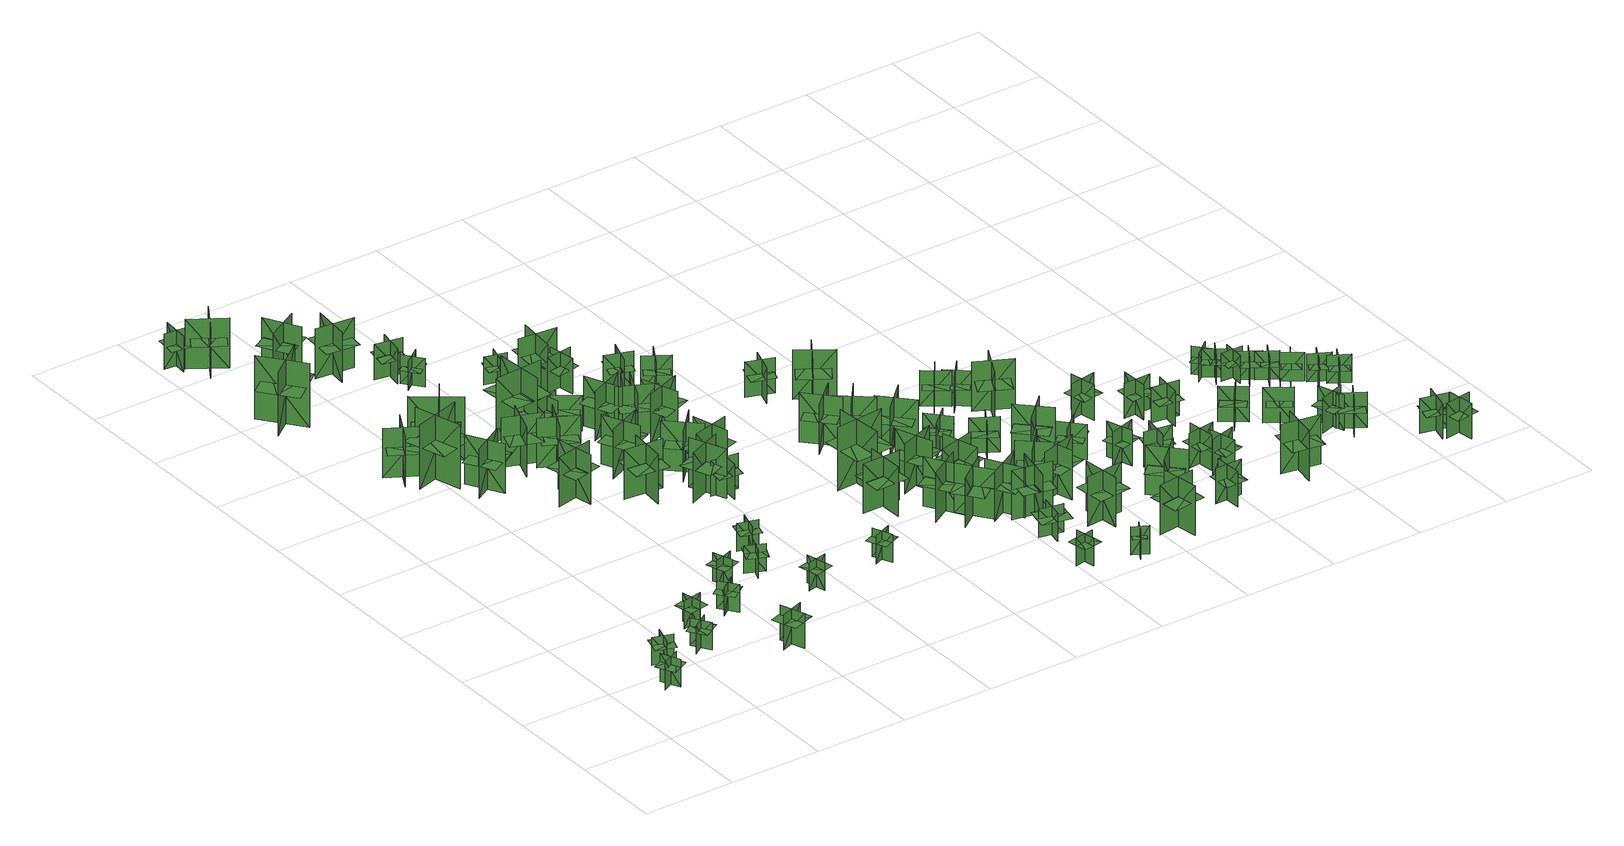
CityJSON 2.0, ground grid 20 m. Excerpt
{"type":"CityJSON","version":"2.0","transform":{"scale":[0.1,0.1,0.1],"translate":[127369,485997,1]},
"CityObjects":{
"tree1":{"type":"SolitaryVegetationObject","geometry":[{"type":"MultiSurface","lod":"1","boundaries":[[[0,1,2]],[[0,2,3]],[[4,5,6]],[[4,6,7]],[[8,9,10]],[[8,10,11]],[[8,11,12]],[[8,12,13]]]}]},
"tree2":{"type":"SolitaryVegetationObject","geometry":[{"type":"MultiSurface","lod":"1","boundaries":[[[14,15,16]],[[14,16,17]],[[18,19,20]],[[18,20,21]],[[22,23,24]],[[22,24,25]],[[22,25,26]],[[22,26,27]]]}]},
"tree3":{"type":"SolitaryVegetationObject","geometry":[{"type":"MultiSurface","lod":"1","boundaries":[[[28,29,30]],[[28,30,31]],[[32,33,34]],[[32,34,35]],[[36,37,38]],[[36,38,39]],[[36,39,40]],[[36,40,41]]]}]},
"tree4":{"type":"SolitaryVegetationObject","geometry":[{"type":"MultiSurface","lod":"1","boundaries":[[[42,43,44]],[[42,44,45]],[[46,47,48]],[[46,48,49]],[[50,51,52]],[[50,52,53]],[[50,53,54]],[[50,54,55]]]}]},
"tree5":{"type":"SolitaryVegetationObject","geometry":[{"type":"MultiSurface","lod":"1","boundaries":[[[56,57,58]],[[56,58,59]],[[60,61,62]],[[60,62,63]],[[64,65,66]],[[64,66,67]],[[64,67,68]],[[64,68,69]]]}]},
"tree6":{"type":"SolitaryVegetationObject","geometry":[{"type":"MultiSurface","lod":"1","boundaries":[[[70,71,72]],[[70,72,73]],[[74,75,76]],[[74,76,77]],[[78,79,80]],[[78,80,81]],[[78,81,82]],[[78,82,83]]]}]},
"tree7":{"type":"SolitaryVegetationObject","geometry":[{"type":"MultiSurface","lod":"1","boundaries":[[[84,85,86]],[[84,86,87]],[[88,89,90]],[[88,90,91]],[[92,93,94]],[[92,94,95]],[[92,96,97]],[[92,97,93]]]}]},
"tree8":{"type":"SolitaryVegetationObject","geometry":[{"type":"MultiSurface","lod":"1","boundaries":[[[98,99,100]],[[98,100,101]],[[102,103,104]],[[102,104,105]],[[106,107,108]],[[106,108,109]],[[106,110,111]],[[106,111,107]]]}]},
"tree9":{"type":"SolitaryVegetationObject","geometry":[{"type":"MultiSurface","lod":"1","boundaries":[[[112,113,114]],[[112,114,115]],[[116,117,118]],[[116,118,119]],[[120,121,122]],[[120,122,123]],[[120,124,125]],[[120,125,121]]]}]},
"tree10":{"type":"SolitaryVegetationObject","geometry":[{"type":"MultiSurface","lod":"1","boundaries":[[[126,127,128]],[[126,128,129]],[[130,131,132]],[[130,132,133]],[[134,135,136]],[[134,136,137]],[[134,138,139]],[[134,139,135]]]}]},
"tree11":{"type":"SolitaryVegetationObject","geometry":[{"type":"MultiSurface","lod":"1","boundaries":[[[140,141,142]],[[140,142,143]],[[144,145,146]],[[144,146,147]],[[148,149,150]],[[148,150,151]],[[148,151,152]],[[148,152,153]]]}]},
"tree12":{"type":"SolitaryVegetationObject","geometry":[{"type":"MultiSurface","lod":"1","boundaries":[[[154,155,156]],[[154,156,157]],[[158,159,160]],[[158,160,161]],[[162,163,164]],[[162,164,165]],[[162,166,167]],[[162,167,163]]]}]},
"tree13":{"type":"SolitaryVegetationObject","geometry":[{"type":"MultiSurface","lod":"1","boundaries":[[[168,169,170]],[[168,170,171]],[[172,173,174]],[[172,174,175]],[[176,177,178]],[[176,178,179]],[[176,180,181]],[[176,181,177]]]}]},
"tree14":{"type":"SolitaryVegetationObject","geometry":[{"type":"MultiSurface","lod":"1","boundaries":[[[182,183,184]],[[182,184,185]],[[186,187,188]],[[186,188,189]],[[190,191,192]],[[190,192,193]],[[190,194,195]],[[190,195,191]]]}]},
"tree15":{"type":"SolitaryVegetationObject","geometry":[{"type":"MultiSurface","lod":"1","boundaries":[[[196,197,198]],[[196,198,199]],[[200,201,202]],[[200,202,203]],[[204,205,206]],[[204,206,207]],[[204,207,208]],[[204,208,209]]]}]},
"tree16":{"type":"SolitaryVegetationObject","geometry":[{"type":"MultiSurface","lod":"1","boundaries":[[[210,211,212]],[[210,212,213]],[[214,215,216]],[[214,216,217]],[[218,219,220]],[[218,220,221]],[[218,222,223]],[[218,223,219]]]}]},
"tree17":{"type":"SolitaryVegetationObject","geometry":[{"type":"MultiSurface","lod":"1","boundaries":[[[224,225,226]],[[224,226,227]],[[228,229,230]],[[228,230,231]],[[232,233,234]],[[232,234,235]],[[232,236,237]],[[232,237,233]]]}]},
"tree18":{"type":"SolitaryVegetationObject","geometry":[{"type":"MultiSurface","lod":"1","boundaries":[[[238,239,240]],[[238,240,241]],[[242,243,244]],[[242,244,245]],[[246,247,248]],[[246,248,249]],[[246,249,250]],[[246,250,251]]]}]},
"tree19":{"type":"SolitaryVegetationObject","geometry":[{"type":"MultiSurface","lod":"1","boundaries":[[[252,253,254]],[[252,254,255]],[[256,257,258]],[[256,258,259]],[[260,261,262]],[[260,262,263]],[[260,264,265]],[[260,265,261]]]}]},
"tree20":{"type":"SolitaryVegetationObject","geometry":[{"type":"MultiSurface","lod":"1","boundaries":[[[266,267,268]],[[266,268,269]],[[270,271,272]],[[270,272,273]],[[274,275,276]],[[274,276,277]],[[274,277,278]],[[274,278,279]]]}]},
"tree21":{"type":"SolitaryVegetationObject","geometry":[{"type":"MultiSurface","lod":"1","boundaries":[[[280,281,282]],[[280,282,283]],[[284,285,286]],[[284,286,287]],[[288,289,290]],[[288,290,291]],[[288,292,293]],[[288,293,289]]]}]},
"tree22":{"type":"SolitaryVegetationObject","geometry":[{"type":"MultiSurface","lod":"1","boundaries":[[[294,295,296]],[[294,296,297]],[[298,299,300]],[[298,300,301]],[[302,303,304]],[[302,304,305]],[[302,306,307]],[[302,307,303]]]}]},
"tree23":{"type":"SolitaryVegetationObject","geometry":[{"type":"MultiSurface","lod":"1","boundaries":[[[308,309,310]],[[308,310,311]],[[312,313,314]],[[312,314,315]],[[316,317,318]],[[316,318,319]],[[316,320,321]],[[316,321,317]]]}]},
"tree24":{"type":"SolitaryVegetationObject","geometry":[{"type":"MultiSurface","lod":"1","boundaries":[[[322,323,324]],[[322,324,325]],[[326,327,328]],[[326,328,329]],[[330,331,332]],[[330,332,333]],[[330,334,335]],[[330,335,331]]]}]},
"tree25":{"type":"SolitaryVegetationObject","geometry":[{"type":"MultiSurface","lod":"1","boundaries":[[[336,337,338]],[[336,338,339]],[[340,341,342]],[[340,342,343]],[[344,345,346]],[[344,346,347]],[[344,348,349]],[[344,349,345]]]}]},
"tree26":{"type":"SolitaryVegetationObject","geometry":[{"type":"MultiSurface","lod":"1","boundaries":[[[350,351,352]],[[350,352,353]],[[354,355,356]],[[354,356,357]],[[358,359,360]],[[358,360,361]],[[358,362,363]],[[358,363,359]]]}]},
"tree27":{"type":"SolitaryVegetationObject","geometry":[{"type":"MultiSurface","lod":"1","boundaries":[[[364,365,366]],[[364,366,367]],[[368,369,370]],[[368,370,371]],[[372,373,374]],[[372,374,375]],[[372,376,377]],[[372,377,373]]]}]},
"tree28":{"type":"SolitaryVegetationObject","geometry":[{"type":"MultiSurface","lod":"1","boundaries":[[[378,379,380]],[[378,380,381]],[[382,383,384]],[[382,384,385]],[[386,387,388]],[[386,388,389]],[[386,390,391]],[[386,391,387]]]}]},
"tree29":{"type":"SolitaryVegetationObject","geometry":[{"type":"MultiSurface","lod":"1","boundaries":[[[392,393,394]],[[392,394,395]],[[396,397,398]],[[396,398,399]],[[400,401,402]],[[400,402,403]],[[400,404,405]],[[400,405,401]]]}]},
"tree30":{"type":"SolitaryVegetationObject","geometry":[{"type":"MultiSurface","lod":"1","boundaries":[[[406,407,408]],[[406,408,409]],[[410,411,412]],[[410,412,413]],[[414,415,416]],[[414,416,417]],[[414,418,419]],[[414,419,415]]]}]},
"tree31":{"type":"SolitaryVegetationObject","geometry":[{"type":"MultiSurface","lod":"1","boundaries":[[[420,421,422]],[[420,422,423]],[[424,425,426]],[[424,426,427]],[[428,429,430]],[[428,430,431]],[[428,432,433]],[[428,433,429]]]}]},
"tree32":{"type":"SolitaryVegetationObject","geometry":[{"type":"MultiSurface","lod":"1","boundaries":[[[434,435,436]],[[434,436,437]],[[438,439,440]],[[438,440,441]],[[442,443,444]],[[442,444,445]],[[442,445,446]],[[442,446,447]]]}]},
"tree33":{"type":"SolitaryVegetationObject","geometry":[{"type":"MultiSurface","lod":"1","boundaries":[[[448,449,450]],[[448,450,451]],[[452,453,454]],[[452,454,455]],[[456,457,458]],[[456,458,459]],[[456,460,461]],[[456,461,457]]]}]},
"tree34":{"type":"SolitaryVegetationObject","geometry":[{"type":"MultiSurface","lod":"1","boundaries":[[[462,463,464]],[[462,464,465]],[[466,467,468]],[[466,468,469]],[[470,471,472]],[[470,472,473]],[[470,474,475]],[[470,475,471]]]}]},
"tree35":{"type":"SolitaryVegetationObject","geometry":[{"type":"MultiSurface","lod":"1","boundaries":[[[476,477,478]],[[476,478,479]],[[480,481,482]],[[480,482,483]],[[484,485,486]],[[484,486,487]],[[484,488,489]],[[484,489,485]]]}]},
"tree36":{"type":"SolitaryVegetationObject","geometry":[{"type":"MultiSurface","lod":"1","boundaries":[[[490,491,492]],[[490,492,493]],[[494,495,496]],[[494,496,497]],[[498,499,500]],[[498,500,501]],[[498,502,503]],[[498,503,499]]]}]},
"tree37":{"type":"SolitaryVegetationObject","geometry":[{"type":"MultiSurface","lod":"1","boundaries":[[[504,505,506]],[[504,506,507]],[[508,509,510]],[[508,510,511]],[[512,513,514]],[[512,514,515]],[[512,516,517]],[[512,517,513]]]}]},
"tree38":{"type":"SolitaryVegetationObject","geometry":[{"type":"MultiSurface","lod":"1","boundaries":[[[518,519,520]],[[518,520,521]],[[522,523,524]],[[522,524,525]],[[526,527,528]],[[526,528,529]],[[526,530,531]],[[526,531,527]]]}]},
"tree39":{"type":"SolitaryVegetationObject","geometry":[{"type":"MultiSurface","lod":"1","boundaries":[[[532,533,534]],[[532,534,535]],[[536,537,538]],[[536,538,539]],[[540,541,542]],[[540,542,543]],[[540,544,545]],[[540,545,541]]]}]},
"tree40":{"type":"SolitaryVegetationObject","geometry":[{"type":"MultiSurface","lod":"1","boundaries":[[[546,547,548]],[[546,548,549]],[[550,551,552]],[[550,552,553]],[[554,555,556]],[[554,556,557]],[[554,558,559]],[[554,559,555]]]}]},
"tree41":{"type":"SolitaryVegetationObject","geometry":[{"type":"MultiSurface","lod":"1","boundaries":[[[560,561,562]],[[560,562,563]],[[564,565,566]],[[564,566,567]],[[568,569,570]],[[568,570,571]],[[568,572,573]],[[568,573,569]]]}]},
"tree42":{"type":"SolitaryVegetationObject","geometry":[{"type":"MultiSurface","lod":"1","boundaries":[[[574,575,576]],[[574,576,577]],[[578,579,580]],[[578,580,581]],[[582,583,584]],[[582,584,585]],[[582,586,587]],[[582,587,583]]]}]},
"tree43":{"type":"SolitaryVegetationObject","geometry":[{"type":"MultiSurface","lod":"1","boundaries":[[[588,589,590]],[[588,590,591]],[[592,593,594]],[[592,594,595]],[[596,597,598]],[[596,598,599]],[[596,600,601]],[[596,601,597]]]}]},
"tree44":{"type":"SolitaryVegetationObject","geometry":[{"type":"MultiSurface","lod":"1","boundaries":[[[602,603,604]],[[602,604,605]],[[606,607,608]],[[606,608,609]],[[610,611,612]],[[610,612,613]],[[610,614,615]],[[610,615,611]]]}]},
"tree45":{"type":"SolitaryVegetationObject","geometry":[{"type":"MultiSurface","lod":"1","boundaries":[[[616,617,618]],[[616,618,619]],[[620,621,622]],[[620,622,623]],[[624,625,626]],[[624,626,627]],[[624,628,629]],[[624,629,625]]]}]},
"tree46":{"type":"SolitaryVegetationObject","geometry":[{"type":"MultiSurface","lod":"1","boundaries":[[[630,631,632]],[[630,632,633]],[[634,635,636]],[[634,636,637]],[[638,639,640]],[[638,640,641]],[[638,642,643]],[[638,643,639]]]}]},
"tree47":{"type":"SolitaryVegetationObject","geometry":[{"type":"MultiSurface","lod":"1","boundaries":[[[644,645,646]],[[644,646,647]],[[648,649,650]],[[648,650,651]],[[652,653,654]],[[652,654,655]],[[652,656,657]],[[652,657,653]]]}]},
"tree48":{"type":"SolitaryVegetationObject","geometry":[{"type":"MultiSurface","lod":"1","boundaries":[[[658,659,660]],[[658,660,661]],[[662,663,664]],[[662,664,665]],[[666,667,668]],[[666,668,669]],[[666,669,670]],[[666,670,671]]]}]},
"tree49":{"type":"SolitaryVegetationObject","geometry":[{"type":"MultiSurface","lod":"1","boundaries":[[[672,673,674]],[[672,674,675]],[[676,677,678]],[[676,678,679]],[[680,681,682]],[[680,682,683]],[[680,684,685]],[[680,685,681]]]}]},
"tree50":{"type":"SolitaryVegetationObject","geometry":[{"type":"MultiSurface","lod":"1","boundaries":[[[686,687,688]],[[686,688,689]],[[690,691,692]],[[690,692,693]],[[694,695,696]],[[694,696,697]],[[694,698,699]],[[694,699,695]]]}]},
"tree51":{"type":"SolitaryVegetationObject","geometry":[{"type":"MultiSurface","lod":"1","boundaries":[[[700,701,702]],[[700,702,703]],[[704,705,706]],[[704,706,707]],[[708,709,710]],[[708,710,711]],[[708,711,712]],[[708,712,713]]]}]},
"tree52":{"type":"SolitaryVegetationObject","geometry":[{"type":"MultiSurface","lod":"1","boundaries":[[[714,715,716]],[[714,716,717]],[[718,719,720]],[[718,720,721]],[[722,723,724]],[[722,724,725]],[[722,726,727]],[[722,727,723]]]}]},
"tree53":{"type":"SolitaryVegetationObject","geometry":[{"type":"MultiSurface","lod":"1","boundaries":[[[728,729,730]],[[728,730,731]],[[732,733,734]],[[732,734,735]],[[736,737,738]],[[736,738,739]],[[736,740,741]],[[736,741,737]]]}]},
"tree54":{"type":"SolitaryVegetationObject","geometry":[{"type":"MultiSurface","lod":"1","boundaries":[[[742,743,744]],[[742,744,745]],[[746,747,748]],[[746,748,749]],[[750,751,752]],[[750,752,753]],[[750,754,755]],[[750,755,751]]]}]},
"tree55":{"type":"SolitaryVegetationObject","geometry":[{"type":"MultiSurface","lod":"1","boundaries":[[[756,757,758]],[[756,758,759]],[[760,761,762]],[[760,762,763]],[[764,765,766]],[[764,766,767]],[[764,768,769]],[[764,769,765]]]}]},
"tree56":{"type":"SolitaryVegetationObject","geometry":[{"type":"MultiSurface","lod":"1","boundaries":[[[770,771,772]],[[770,772,773]],[[774,775,776]],[[774,776,777]],[[778,779,780]],[[778,780,781]],[[778,781,782]],[[778,782,783]]]}]},
"tree57":{"type":"SolitaryVegetationObject","geometry":[{"type":"MultiSurface","lod":"1","boundaries":[[[784,785,786]],[[784,786,787]],[[788,789,790]],[[788,790,791]],[[792,793,794]],[[792,794,795]],[[792,796,797]],[[792,797,793]]]}]},
"tree58":{"type":"SolitaryVegetationObject","geometry":[{"type":"MultiSurface","lod":"1","boundaries":[[[798,799,800]],[[798,800,801]],[[802,803,804]],[[802,804,805]],[[806,807,808]],[[806,808,809]],[[806,810,811]],[[806,811,807]]]}]},
"tree59":{"type":"SolitaryVegetationObject","geometry":[{"type":"MultiSurface","lod":"1","boundaries":[[[812,813,814]],[[812,814,815]],[[816,817,818]],[[816,818,819]],[[820,821,822]],[[820,822,823]],[[820,824,825]],[[820,825,821]]]}]},
"tree60":{"type":"SolitaryVegetationObject","geometry":[{"type":"MultiSurface","lod":"1","boundaries":[[[826,827,828]],[[826,828,829]],[[830,831,832]],[[830,832,833]],[[834,835,836]],[[834,836,837]],[[834,838,839]],[[834,839,835]]]}]},
"tree61":{"type":"SolitaryVegetationObject","geometry":[{"type":"MultiSurface","lod":"1","boundaries":[[[840,841,842]],[[840,842,843]],[[844,845,846]],[[844,846,847]],[[848,849,850]],[[848,850,851]],[[848,852,853]],[[848,853,849]]]}]},
"tree62":{"type":"SolitaryVegetationObject","geometry":[{"type":"MultiSurface","lod":"1","boundaries":[[[854,855,856]],[[854,856,857]],[[858,859,860]],[[858,860,861]],[[862,863,864]],[[862,864,865]],[[862,866,867]],[[862,867,863]]]}]},
"tree63":{"type":"SolitaryVegetationObject","geometry":[{"type":"MultiSurface","lod":"1","boundaries":[[[868,869,870]],[[868,870,871]],[[872,873,874]],[[872,874,875]],[[876,877,878]],[[876,878,879]],[[876,880,881]],[[876,881,877]]]}]},
"tree64":{"type":"SolitaryVegetationObject","geometry":[{"type":"MultiSurface","lod":"1","boundaries":[[[882,883,884]],[[882,884,885]],[[886,887,888]],[[886,888,889]],[[890,891,892]],[[890,892,893]],[[890,894,895]],[[890,895,891]]]}]},
"tree65":{"type":"SolitaryVegetationObject","geometry":[{"type":"MultiSurface","lod":"1","boundaries":[[[896,897,898]],[[896,898,899]],[[900,901,902]],[[900,902,903]],[[904,905,906]],[[904,906,907]],[[904,908,909]],[[904,909,905]]]}]},
"tree66":{"type":"SolitaryVegetationObject","geometry":[{"type":"MultiSurface","lod":"1","boundaries":[[[910,911,912]],[[910,912,913]],[[914,915,916]],[[914,916,917]],[[918,919,920]],[[918,920,921]],[[918,922,923]],[[918,923,919]]]}]},
"tree67":{"type":"SolitaryVegetationObject","geometry":[{"type":"MultiSurface","lod":"1","boundaries":[[[924,925,926]],[[924,926,927]],[[928,929,930]],[[928,930,931]],[[932,933,934]],[[932,934,935]],[[932,936,937]],[[932,937,933]]]}]},
"tree68":{"type":"SolitaryVegetationObject","geometry":[{"type":"MultiSurface","lod":"1","boundaries":[[[938,939,940]],[[938,940,941]],[[942,943,944]],[[942,944,945]],[[946,947,948]],[[946,948,949]],[[946,950,951]],[[946,951,947]]]}]},
"tree69":{"type":"SolitaryVegetationObject","geometry":[{"type":"MultiSurface","lod":"1","boundaries":[[[952,953,954]],[[952,954,955]],[[956,957,958]],[[956,958,959]],[[960,961,962]],[[960,962,963]],[[960,964,965]],[[960,965,961]]]}]},
"tree70":{"type":"SolitaryVegetationObject","geometry":[{"type":"MultiSurface","lod":"1","boundaries":[[[966,967,968]],[[966,968,969]],[[970,971,972]],[[970,972,973]],[[974,975,976]],[[974,976,977]],[[974,978,979]],[[974,979,975]]]}]},
"tree71":{"type":"SolitaryVegetationObject","geometry":[{"type":"MultiSurface","lod":"1","boundaries":[[[980,981,982]],[[980,982,983]],[[984,985,986]],[[984,986,987]],[[988,989,990]],[[988,990,991]],[[988,992,993]],[[988,993,989]]]}]},
"tree72":{"type":"SolitaryVegetationObject","geometry":[{"type":"MultiSurface","lod":"1","boundaries":[[[994,995,996]],[[994,996,997]],[[998,999,1000]],[[998,1000,1001]],[[1002,1003,1004]],[[1002,1004,1005]],[[1002,1006,1007]],[[1002,1007,1003]]]}]},
"tree73":{"type":"SolitaryVegetationObject","geometry":[{"type":"MultiSurface","lod":"1","boundaries":[[[1008,1009,1010]],[[1008,1010,1011]],[[1012,1013,1014]],[[1012,1014,1015]],[[1016,1017,1018]],[[1016,1018,1019]],[[1016,1020,1021]],[[1016,1021,1017]]]}]},
"tree74":{"type":"SolitaryVegetationObject","geometry":[{"type":"MultiSurface","lod":"1","boundaries":[[[1022,1023,1024]],[[1022,1024,1025]],[[1026,1027,1028]],[[1026,1028,1029]],[[1030,1031,1032]],[[1030,1032,1033]],[[1030,1034,1035]],[[1030,1035,1031]]]}]},
"tree75":{"type":"SolitaryVegetationObject","geometry":[{"type":"MultiSurface","lod":"1","boundaries":[[[1036,1037,1038]],[[1036,1038,1039]],[[1040,1041,1042]],[[1040,1042,1043]],[[1044,1045,1046]],[[1044,1046,1047]],[[1044,1048,1049]],[[1044,1049,1045]]]}]},
"tree76":{"type":"SolitaryVegetationObject","geometry":[{"type":"MultiSurface","lod":"1","boundaries":[[[1050,1051,1052]],[[1050,1052,1053]],[[1054,1055,1056]],[[1054,1056,1057]],[[1058,1059,1060]],[[1058,1060,1061]],[[1058,1062,1063]],[[1058,1063,1059]]]}]},
"tree77":{"type":"SolitaryVegetationObject","geometry":[{"type":"MultiSurface","lod":"1","boundaries":[[[1064,1065,1066]],[[1064,1066,1067]],[[1068,1069,1070]],[[1068,1070,1071]],[[1072,1073,1074]],[[1072,1074,1075]],[[1072,1076,1077]],[[1072,1077,1073]]]}]},
"tree78":{"type":"SolitaryVegetationObject","geometry":[{"type":"MultiSurface","lod":"1","boundaries":[[[1078,1079,1080]],[[1078,1080,1081]],[[1082,1083,1084]],[[1082,1084,1085]],[[1086,1087,1088]],[[1086,1088,1089]],[[1086,1090,1091]],[[1086,1091,1087]]]}]},
"tree79":{"type":"SolitaryVegetationObject","geometry":[{"type":"MultiSurface","lod":"1","boundaries":[[[1092,1093,1094]],[[1092,1094,1095]],[[1096,1097,1098]],[[1096,1098,1099]],[[1100,1101,1102]],[[1100,1102,1103]],[[1100,1104,1105]],[[1100,1105,1101]]]}]},
"tree80":{"type":"SolitaryVegetationObject","geometry":[{"type":"MultiSurface","lod":"1","boundaries":[[[1106,1107,1108]],[[1106,1108,1109]],[[1110,1111,1112]],[[1110,1112,1113]],[[1114,1115,1116]],[[1114,1116,1117]],[[1114,1118,1119]],[[1114,1119,1115]]]}]},
"tree81":{"type":"SolitaryVegetationObject","geometry":[{"type":"MultiSurface","lod":"1","boundaries":[[[1120,1121,1122]],[[1120,1122,1123]],[[1124,1125,1126]],[[1124,1126,1127]],[[1128,1129,1130]],[[1128,1130,1131]],[[1128,1132,1133]],[[1128,1133,1129]]]}]},
"tree82":{"type":"SolitaryVegetationObject","geometry":[{"type":"MultiSurface","lod":"1","boundaries":[[[1134,1135,1136]],[[1134,1136,1137]],[[1138,1139,1140]],[[1138,1140,1141]],[[1142,1143,1144]],[[1142,1144,1145]],[[1142,1146,1147]],[[1142,1147,1143]]]}]},
"tree83":{"type":"SolitaryVegetationObject","geometry":[{"type":"MultiSurface","lod":"1","boundaries":[[[1148,1149,1150]],[[1148,1150,1151]],[[1152,1153,1154]],[[1152,1154,1155]],[[1156,1157,1158]],[[1156,1158,1159]],[[1156,1160,1161]],[[1156,1161,1157]]]}]},
"tree84":{"type":"SolitaryVegetationObject","geometry":[{"type":"MultiSurface","lod":"1","boundaries":[[[1162,1163,1164]],[[1162,1164,1165]],[[1166,1167,1168]],[[1166,1168,1169]],[[1170,1171,1172]],[[1170,1172,1173]],[[1170,1174,1175]],[[1170,1175,1171]]]}]},
"tree85":{"type":"SolitaryVegetationObject","geometry":[{"type":"MultiSurface","lod":"1","boundaries":[[[1176,1177,1178]],[[1176,1178,1179]],[[1180,1181,1182]],[[1180,1182,1183]],[[1184,1185,1186]],[[1184,1186,1187]],[[1184,1188,1189]],[[1184,1189,1185]]]}]},
"tree86":{"type":"SolitaryVegetationObject","geometry":[{"type":"MultiSurface","lod":"1","boundaries":[[[1190,1191,1192]],[[1190,1192,1193]],[[1194,1195,1196]],[[1194,1196,1197]],[[1198,1199,1200]],[[1198,1200,1201]],[[1198,1202,1203]],[[1198,1203,1199]]]}]},
"tree87":{"type":"SolitaryVegetationObject","geometry":[{"type":"MultiSurface","lod":"1","boundaries":[[[1204,1205,1206]],[[1204,1206,1207]],[[1208,1209,1210]],[[1208,1210,1211]],[[1212,1213,1214]],[[1212,1214,1215]],[[1212,1216,1217]],[[1212,1217,1213]]]}]},
"tree88":{"type":"SolitaryVegetationObject","geometry":[{"type":"MultiSurface","lod":"1","boundaries":[[[1218,1219,1220]],[[1218,1220,1221]],[[1222,1223,1224]],[[1222,1224,1225]],[[1226,1227,1228]],[[1226,1228,1229]],[[1226,1230,1231]],[[1226,1231,1227]]]}]},
"tree89":{"type":"SolitaryVegetationObject","geometry":[{"type":"MultiSurface","lod":"1","boundaries":[[[1232,1233,1234]],[[1232,1234,1235]],[[1236,1237,1238]],[[1236,1238,1239]],[[1240,1241,1242]],[[1240,1242,1243]],[[1240,1244,1245]],[[1240,1245,1241]]]}]},
"tree90":{"type":"SolitaryVegetationObject","geometry":[{"type":"MultiSurface","lod":"1","boundaries":[[[1246,1247,1248]],[[1246,1248,1249]],[[1250,1251,1252]],[[1250,1252,1253]],[[1254,1255,1256]],[[1254,1256,1257]],[[1254,1258,1259]],[[1254,1259,1255]]]}]},
"tree91":{"type":"SolitaryVegetationObject","geometry":[{"type":"MultiSurface","lod":"1","boundaries":[[[1260,1261,1262]],[[1260,1262,1263]],[[1264,1265,1266]],[[1264,1266,1267]],[[1268,1269,1270]],[[1268,1270,1271]],[[1268,1272,1273]],[[1268,1273,1269]]]}]},
"tree92":{"type":"SolitaryVegetationObject","geometry":[{"type":"MultiSurface","lod":"1","boundaries":[[[1274,1275,1276]],[[1274,1276,1277]],[[1278,1279,1280]],[[1278,1280,1281]],[[1282,1283,1284]],[[1282,1284,1285]],[[1282,1286,1287]],[[1282,1287,1283]]]}]},
"tree93":{"type":"SolitaryVegetationObject","geometry":[{"type":"MultiSurface","lod":"1","boundaries":[[[1288,1289,1290]],[[1288,1290,1291]],[[1292,1293,1294]],[[1292,1294,1295]],[[1296,1297,1298]],[[1296,1298,1299]],[[1296,1300,1301]],[[1296,1301,1297]]]}]},
"tree94":{"type":"SolitaryVegetationObject","geometry":[{"type":"MultiSurface","lod":"1","boundaries":[[[1302,1303,1304]],[[1302,1304,1305]],[[1306,1307,1308]],[[1306,1308,1309]],[[1310,1311,1312]],[[1310,1312,1313]],[[1310,1314,1315]],[[1310,1315,1311]]]}]}
},
"vertices":[
[125,141,3],[106,181,3],[106,181,64],[125,141,64],[135,169,3],[95,150,3],[95,150,64],[135,169,64],[135,169,47],[125,189,47],[85,170,47],[95,150,47],[105,130,47],[144,149,47],
[144,214,2],[157,256,2],[157,256,63],[144,214,63],[170,227,2],[128,240,2],[128,240,63],[170,227,63],[170,227,46],[176,248,46],[134,261,46],[128,240,46],[121,219,46],[163,206,46],
[258,251,2],[222,226,2],[222,226,63],[258,251,63],[230,257,2],[254,220,2],[254,220,63],[230,257,63],[230,257,46],[211,244,46],[236,208,46],[254,220,46],[273,232,46],[248,269,46],
[256,314,2],[299,322,2],[299,322,64],[256,314,64],[280,297,2],[272,340,2],[272,340,64],[280,297,64],[280,297,46],[302,301,46],[294,345,46],[272,340,46],[250,336,46],[258,293,46],
[379,172,4],[398,120,4],[398,120,81],[379,172,81],[363,139,4],[415,158,4],[415,158,81],[363,139,81],[363,139,60],[372,113,60],[424,131,60],[415,158,60],[406,184,60],[354,165,60],
[351,340,2],[378,304,2],[378,304,63],[351,340,63],[347,310,2],[382,337,2],[382,337,63],[347,310,63],[347,310,46],[360,293,46],[396,319,46],[382,337,46],[369,354,46],[334,328,46],
[106,1086,14],[180,1045,14],[180,1045,123],[106,1086,123],[121,1035,14],[121,1035,123],[162,1109,123],[162,1109,14],[112,1086,81],[177,1051,81],[193,1081,81],[129,1116,81],[95,1055,81],[160,1020,81],
[36,1330,13],[122,1396,13],[122,1396,153],[36,1330,153],[104,1322,13],[104,1322,153],[37,1407,153],[37,1407,13],[39,1337,99],[114,1395,99],[87,1430,99],[12,1372,99],[67,1301,99],[142,1359,99],
[172,1073,13],[203,970,13],[203,970,154],[172,1073,154],[140,1013,13],[140,1013,154],[244,1045,154],[244,1045,13],[178,1068,100],[205,978,100],[248,990,100],[220,1081,100],[134,1055,100],[162,964,100],
[2,1653,16],[61,1648,16],[61,1648,94],[2,1653,94],[26,1624,16],[26,1624,94],[31,1684,94],[31,1684,16],[6,1655,64],[58,1650,64],[60,1675,64],[8,1679,64],[3,1630,64],[56,1625,64],
[393,400,2],[435,415,2],[435,415,64],[393,400,64],[420,387,2],[405,429,2],[405,429,64],[420,387,64],[420,387,47],[441,395,47],[426,436,47],[405,429,47],[384,422,47],[399,380,47],
[215,925,9],[288,968,9],[288,968,118],[215,925,118],[267,912,9],[267,912,118],[224,985,118],[224,985,9],[218,931,76],[282,968,76],[265,997,76],[201,960,76],[236,900,76],[300,937,76],
[269,1048,15],[182,1112,15],[182,1112,155],[269,1048,155],[258,1115,15],[258,1115,155],[194,1028,155],[194,1028,15],[261,1049,101],[185,1105,101],[159,1069,101],[235,1014,101],[288,1086,101],[212,1142,101],
[56,1577,14],[101,1648,14],[101,1648,123],[56,1577,123],[108,1589,14],[108,1589,123],[37,1634,123],[37,1634,14],[56,1583,81],[96,1645,81],[67,1663,81],[27,1601,81],[86,1564,81],[126,1626,81],
[507,398,3],[467,416,3],[467,416,64],[507,398,64],[496,426,3],[479,385,3],[479,385,64],[496,426,64],[496,426,47],[476,435,47],[458,394,47],[479,385,47],[499,377,47],[517,417,47],
[378,789,6],[360,871,6],[360,871,115],[378,789,115],[406,834,6],[406,834,115],[324,816,115],[324,816,6],[374,794,73],[358,865,73],[324,858,73],[340,786,73],[408,802,73],[392,873,73],
[199,1482,15],[158,1555,15],[158,1555,124],[199,1482,124],[213,1533,15],[213,1533,124],[140,1492,124],[140,1492,15],[194,1485,82],[158,1549,82],[128,1532,82],[164,1468,82],[225,1502,82],[189,1566,82],
[528,287,6],[571,297,6],[571,297,67],[528,287,67],[552,271,6],[543,314,6],[543,314,67],[552,271,67],[552,271,50],[574,276,50],[564,319,50],[543,314,50],[521,310,50],[531,266,50],
[357,1008,16],[329,929,16],[329,929,125],[357,1008,125],[310,986,16],[310,986,125],[389,957,125],[389,957,16],[359,1002,83],[334,933,83],[366,922,83],[391,991,83],[325,1014,83],[301,945,83],
[521,464,3],[533,507,3],[533,507,65],[521,464,65],[547,478,3],[504,490,3],[504,490,65],[547,478,65],[547,478,47],[552,500,47],[510,511,47],[504,490,47],[498,469,47],[541,457,47],
[364,946,15],[440,909,15],[440,909,124],[364,946,124],[382,896,15],[382,896,124],[418,972,124],[418,972,15],[370,946,82],[436,915,82],[451,946,82],[385,977,82],[355,915,82],[421,883,82],
[215,1459,15],[299,1451,15],[299,1451,125],[215,1459,125],[249,1419,15],[249,1419,125],[257,1503,125],[257,1503,15],[221,1462,83],[294,1455,83],[297,1489,83],[224,1496,83],[218,1427,83],[291,1420,83],
[519,753,11],[435,760,11],[435,760,120],[519,753,120],[485,793,11],[485,793,120],[478,709,120],[478,709,11],[513,750,78],[440,756,78],[437,722,78],[510,716,78],[516,785,78],[443,791,78],
[423,1027,14],[415,1135,14],[415,1135,154],[423,1027,154],[467,1078,14],[467,1078,154],[359,1071,154],[359,1071,14],[418,1033,100],[411,1128,100],[367,1125,100],[374,1030,100],[463,1037,100],[457,1131,100],
[361,1379,17],[302,1389,17],[302,1389,95],[361,1379,95],[339,1409,17],[339,1409,95],[329,1350,95],[329,1350,17],[357,1377,65],[305,1386,65],[301,1361,65],[353,1353,65],[361,1402,65],[309,1411,65],
[458,829,15],[535,864,15],[535,864,124],[458,829,124],[508,811,15],[508,811,124],[473,888,124],[473,888,15],[462,834,82],[529,865,82],[514,896,82],[448,865,82],[477,802,82],[543,833,82],
[335,1350,17],[365,1311,17],[365,1311,80],[335,1350,80],[332,1320,17],[332,1320,80],[370,1349,80],[370,1349,17],[339,1348,56],[364,1315,56],[380,1327,56],[354,1360,56],[323,1336,56],[348,1303,56],
[461,1048,15],[407,1073,15],[407,1073,93],[461,1048,93],[448,1083,15],[448,1083,93],[423,1028,93],[423,1028,15],[457,1047,63],[409,1069,63],[399,1047,63],[447,1025,63],[468,1070,63],[420,1092,63],
[464,1018,16],[449,1077,16],[449,1077,94],[464,1018,94],[483,1051,16],[483,1051,94],[424,1036,94],[424,1036,16],[461,1022,64],[447,1072,64],[424,1066,64],[437,1016,64],[485,1028,64],[472,1079,64],
[609,705,13],[532,672,13],[532,672,122],[609,705,122],[560,725,13],[560,725,122],[593,647,122],[593,647,13],[605,700,81],[538,672,81],[551,640,81],[619,669,81],[592,733,81],[524,704,81],
[463,1041,17],[512,1005,17],[512,1005,95],[463,1041,95],[470,1003,17],[470,1003,95],[505,1052,95],[505,1052,17],[468,1040,65],[510,1009,65],[525,1029,65],[482,1060,65],[453,1020,65],[495,989,65],
[699,321,7],[717,280,7],[717,280,69],[699,321,69],[688,293,7],[729,311,7],[729,311,69],[688,293,69],[688,293,51],[697,273,51],[738,291,51],[729,311,51],[720,332,51],[679,314,51],
[632,665,14],[572,671,14],[572,671,92],[632,665,92],[608,694,14],[608,694,92],[602,634,92],[602,634,14],[628,663,62],[576,668,62],[573,643,62],[625,638,62],[630,688,62],[578,693,62],
[558,741,17],[615,803,17],[615,803,126],[558,741,126],[611,744,17],[611,744,126],[549,801,126],[549,801,17],[559,747,84],[609,802,84],[584,825,84],[534,771,84],[585,723,84],[635,778,84],
[630,697,17],[608,778,17],[608,778,126],[630,697,126],[656,743,17],[656,743,126],[575,721,126],[575,721,17],[626,701,84],[606,772,84],[573,763,84],[593,692,84],[660,711,84],[640,782,84],
[509,958,19],[586,993,19],[586,993,128],[509,958,128],[559,940,19],[559,940,128],[524,1017,128],[524,1017,19],[513,963,86],[580,994,86],[566,1025,86],[499,995,86],[528,931,86],[595,961,86],
[504,1238,19],[457,1250,19],[457,1250,81],[504,1238,81],[489,1264,19],[489,1264,81],[476,1217,81],[476,1217,19],[500,1237,57],[460,1248,57],[455,1229,57],[495,1218,57],[506,1256,57],[465,1267,57],
[549,951,19],[625,915,19],[625,915,128],[549,951,128],[567,902,19],[567,902,128],[603,978,128],[603,978,19],[555,952,86],[622,921,86],[636,952,86],[570,983,86],[540,920,86],[607,889,86],
[589,889,18],[667,920,18],[667,920,127],[589,889,127],[637,869,18],[637,869,127],[606,947,127],[606,947,18],[593,894,85],[661,921,85],[648,953,85],[580,926,85],[605,861,85],[674,888,85],
[548,1242,15],[541,1158,15],[541,1158,124],[548,1242,124],[508,1208,15],[508,1208,124],[592,1200,124],[592,1200,15],[551,1236,82],[545,1163,82],[579,1160,82],[585,1233,82],[516,1239,82],[510,1166,82],
[598,1165,18],[539,1155,18],[539,1155,96],[598,1165,96],[567,1186,18],[567,1186,96],[577,1127,96],[577,1127,18],[595,1162,66],[543,1153,66],[547,1129,66],[599,1138,66],[591,1187,66],[539,1178,66],
[855,452,14],[770,451,14],[770,451,123],[855,452,123],[816,488,14],[816,488,123],[818,404,123],[818,404,14],[849,448,81],[776,447,81],[776,413,81],[850,414,81],[849,484,81],[775,483,81],
[654,1067,17],[673,1124,17],[673,1124,95],[654,1067,95],[688,1084,17],[688,1084,95],[631,1103,95],[631,1103,17],[653,1071,65],[669,1121,65],[646,1129,65],[630,1079,65],[677,1063,65],[693,1113,65],
[822,599,14],[831,491,14],[831,491,154],[822,599,154],[779,547,14],[779,547,154],[887,556,154],[887,556,14],[827,592,100],[835,498,100],[879,502,100],[871,596,100],[782,589,100],[789,495,100],
[926,340,11],[882,412,11],[882,412,120],[926,340,120],[938,392,11],[938,392,120],[866,348,120],[866,348,11],[920,343,78],[882,406,78],[853,388,78],[891,325,78],[950,362,78],[912,424,78],
[688,1061,17],[739,1030,17],[739,1030,95],[688,1061,95],[697,1024,17],[697,1024,95],[728,1076,95],[728,1076,17],[692,1061,65],[737,1034,65],[750,1055,65],[705,1082,65],[679,1039,65],[724,1012,65],
[965,348,13],[898,298,13],[898,298,122],[965,348,122],[913,355,13],[913,355,122],[963,288,122],[963,288,13],[963,343,80],[904,298,80],[925,271,80],[983,315,80],[941,371,80],[883,326,80],
[1032,71,10],[989,63,10],[989,63,71],[1032,71,71],[1008,88,10],[1016,44,10],[1016,44,71],[1008,88,71],[1008,88,54],[987,84,54],[994,41,54],[1016,44,54],[1038,48,54],[1030,92,54],
[876,464,14],[955,494,14],[955,494,124],[876,464,124],[925,443,14],[925,443,124],[895,522,124],[895,522,14],[880,469,82],[949,495,82],[937,527,82],[868,501,82],[893,436,82],[961,462,82],
[827,674,17],[889,731,17],[889,731,126],[827,674,126],[880,672,17],[880,672,126],[823,734,126],[823,734,17],[829,680,84],[883,730,84],[860,755,84],[806,705,84],[853,654,84],[907,704,84],
[1021,207,13],[1021,207,75],[1011,154,75],[1011,154,13],[1041,176,13],[1041,176,75],[990,186,75],[990,186,13],[1048,175,55],[1054,201,55],[991,213,55],[985,187,55],[980,161,55],[1043,148,55],
[970,334,14],[1011,260,14],[1011,260,123],[970,334,123],[956,283,14],[956,283,123],[1030,324,123],[1030,324,14],[976,331,81],[1011,266,81],[1041,283,81],[1006,347,81],[945,313,81],[980,249,81],
[1005,430,14],[924,408,14],[924,408,123],[1005,430,123],[959,456,14],[959,456,123],[981,375,123],[981,375,14],[1001,425,81],[930,407,81],[939,373,81],[1010,392,81],[992,460,81],[921,441,81],
[870,691,15],[935,638,15],[935,638,124],[870,691,124],[876,639,15],[876,639,124],[928,704,124],[928,704,15],[876,690,82],[933,644,82],[954,671,82],[897,717,82],[854,663,82],[911,617,82],
[1024,221,15],[1040,304,15],[1040,304,124],[1024,221,124],[1068,251,15],[1068,251,124],[985,267,124],[985,267,15],[1022,227,82],[1036,299,82],[1003,306,82],[988,234,82],[1056,220,82],[1071,292,82],
[1122,46,8],[1105,15,8],[1105,15,70],[1122,46,70],[1099,39,8],[1099,39,70],[1131,22,70],[1131,22,8],[1101,39,50],[1093,25,50],[1119,12,50],[1126,25,50],[1133,38,50],[1108,52,50],
[894,912,15],[837,931,15],[837,931,93],[894,912,93],[877,946,15],[877,946,93],[858,889,93],[858,889,15],[890,911,63],[840,928,63],[833,904,63],[882,888,63],[898,935,63],[848,952,63],
[934,644,15],[992,583,15],[992,583,124],[934,644,124],[933,591,15],[933,591,124],[994,650,124],[994,650,15],[940,643,82],[991,589,82],[1015,613,82],[965,666,82],[914,618,82],[965,565,82],
[1053,354,15],[1117,299,15],[1117,299,124],[1053,354,124],[1057,301,15],[1057,301,124],[1112,365,124],[1112,365,15],[1059,353,82],[1115,305,82],[1137,331,82],[1082,379,82],[1036,326,82],[1092,278,82],
[1090,167,12],[1174,176,12],[1174,176,121],[1090,167,121],[1132,135,12],[1132,135,121],[1123,218,121],[1123,218,12],[1095,171,79],[1168,179,79],[1165,213,79],[1092,205,79],[1099,136,79],[1172,144,79],
[1041,535,16],[1001,580,16],[1001,580,94],[1041,535,94],[1042,573,16],[1042,573,94],[998,532,94],[998,532,16],[1037,536,64],[1001,575,64],[983,559,64],[1019,520,64],[1055,553,64],[1020,592,64],
[957,883,15],[911,813,15],[911,813,124],[957,883,124],[906,872,15],[906,872,124],[976,826,124],[976,826,15],[957,877,83],[916,816,83],[945,797,83],[986,858,83],[928,897,83],[887,835,83],
[1075,287,14],[1156,310,14],[1156,310,123],[1075,287,123],[1122,262,14],[1122,262,123],[1098,343,123],[1098,343,14],[1080,291,81],[1150,312,81],[1140,345,81],[1070,324,81],[1090,257,81],[1160,278,81],
[1110,481,18],[1059,512,18],[1059,512,96],[1110,481,96],[1101,517,18],[1101,517,96],[1070,466,96],[1070,466,18],[1106,481,66],[1061,508,66],[1048,487,66],[1093,460,66],[1119,502,66],[1074,529,66],
[1268,75,11],[1184,63,11],[1184,63,120],[1268,75,120],[1225,106,11],[1225,106,120],[1237,23,120],[1237,23,11],[1263,71,78],[1190,60,78],[1195,27,78],[1268,37,78],[1258,106,78],[1185,95,78],
[1186,408,16],[1127,467,16],[1127,467,125],[1186,408,125],[1186,460,16],[1186,460,125],[1126,401,125],[1126,401,16],[1180,409,83],[1128,461,83],[1104,437,83],[1156,385,83],[1205,434,83],[1153,486,83],
[1301,133,17],[1243,194,17],[1243,194,126],[1301,133,126],[1302,185,17],[1302,185,126],[1240,127,126],[1240,127,17],[1294,134,84],[1244,188,84],[1219,164,84],[1270,111,84],[1320,159,84],[1270,212,84],
[1089,713,15],[1137,676,15],[1137,676,93],[1089,713,93],[1095,675,15],[1095,675,93],[1131,723,93],[1131,723,15],[1094,712,63],[1136,680,63],[1150,700,63],[1109,732,63],[1079,692,63],[1120,660,63],
[1188,408,17],[1229,363,17],[1229,363,95],[1188,408,95],[1187,370,17],[1187,370,95],[1231,410,95],[1231,410,17],[1193,406,65],[1228,367,65],[1246,383,65],[1211,423,65],[1174,389,65],[1209,350,65],
[1125,693,14],[1171,655,14],[1171,655,92],[1125,693,92],[1128,656,14],[1128,656,92],[1167,702,92],[1167,702,14],[1129,693,62],[1169,659,62],[1185,678,62],[1145,711,62],[1113,674,62],[1153,640,62],
[1252,312,16],[1309,331,16],[1309,331,94],[1252,312,94],[1286,296,16],[1286,296,94],[1267,353,94],[1267,353,16],[1255,316,64],[1305,332,64],[1297,355,64],[1247,339,64],[1263,292,64],[1313,308,64],
[1209,659,13],[1171,584,13],[1171,584,122],[1209,659,122],[1159,642,13],[1159,642,122],[1234,605,122],[1234,605,13],[1210,653,80],[1177,587,80],[1207,572,80],[1240,638,80],[1178,669,80],[1145,603,80],
[1356,114,18],[1358,54,18],[1358,54,96],[1356,114,96],[1331,87,18],[1331,87,96],[1391,88,96],[1391,88,18],[1359,110,66],[1360,58,66],[1385,59,66],[1383,111,66],[1334,110,66],[1335,57,66],
[1301,280,16],[1361,271,16],[1361,271,94],[1301,280,94],[1324,250,16],[1324,250,94],[1333,309,94],[1333,309,16],[1305,282,64],[1357,274,64],[1361,298,64],[1309,306,64],[1301,257,64],[1353,249,64],
[1390,254,17],[1398,194,17],[1398,194,95],[1390,254,95],[1367,224,17],[1367,224,95],[1427,232,95],[1427,232,17],[1393,250,65],[1399,198,65],[1424,202,65],[1417,254,65],[1368,247,65],[1374,195,65],
[1409,215,15],[1425,157,15],[1425,157,93],[1409,215,93],[1391,182,15],[1391,182,93],[1449,199,93],[1449,199,15],[1412,212,63],[1427,162,63],[1450,168,63],[1436,219,63],[1388,205,63],[1402,155,63],
[1317,539,13],[1328,480,13],[1328,480,91],[1317,539,91],[1296,508,13],[1296,508,91],[1355,519,91],[1355,519,13],[1320,536,61],[1329,484,61],[1354,488,61],[1344,540,61],[1295,531,61],[1305,480,61],
[1377,451,15],[1437,452,15],[1437,452,92],[1377,451,92],[1404,425,15],[1404,425,92],[1403,485,92],[1403,485,15],[1381,453,62],[1433,454,62],[1433,478,62],[1381,478,62],[1381,428,62],[1433,429,62],
[1470,401,14],[1410,409,14],[1410,409,92],[1470,401,92],[1446,431,14],[1446,431,92],[1439,371,92],[1439,371,14],[1465,399,62],[1413,406,62],[1410,381,62],[1463,375,62],[1469,424,62],[1416,431,62],
[1540,140,16],[1527,57,16],[1527,57,125],[1540,140,125],[1497,109,16],[1497,109,125],[1581,96,125],[1581,96,16],[1542,134,83],[1531,62,83],[1565,57,83],[1576,129,83],[1507,140,83],[1496,67,83],
[1562,302,15],[1515,339,15],[1515,339,93],[1562,302,93],[1557,339,15],[1557,339,93],[1520,292,93],[1520,292,15],[1557,302,63],[1516,335,63],[1501,316,63],[1542,283,63],[1573,322,63],[1532,355,63],
[1593,244,15],[1627,293,15],[1627,293,93],[1593,244,93],[1630,251,15],[1630,251,93],[1581,285,93],[1581,285,15],[1593,248,63],[1623,291,63],[1603,305,63],[1573,262,63],[1614,234,63],[1644,277,63],
[1690,171,16],[1669,228,16],[1669,228,94],[1690,171,94],[1705,205,16],[1705,205,94],[1649,185,94],[1649,185,16],[1686,174,64],[1668,223,64],[1645,215,64],[1663,166,64],[1710,183,64],[1692,232,64],
[1731,154,16],[1681,186,16],[1681,186,94],[1731,154,94],[1723,191,16],[1723,191,94],[1691,140,94],[1691,140,16],[1727,154,64],[1683,182,64],[1669,162,64],[1714,133,64],[1740,175,64],[1696,204,64],
[1622,530,0],[1585,499,0],[1585,499,62],[1622,530,62],[1591,532,0],[1591,532,62],[1622,495,62],[1622,495,0],[1620,526,39],[1588,499,39],[1601,484,39],[1633,511,39],[1607,542,39],[1575,515,39],
[1640,484,0],[1600,510,0],[1600,510,63],[1640,484,63],[1633,514,0],[1633,514,63],[1607,473,63],[1607,473,0],[1636,484,39],[1601,507,39],[1591,491,39],[1626,468,39],[1647,501,39],[1612,524,39],
[1669,475,0],[1621,477,0],[1621,477,62],[1669,475,62],[1649,497,0],[1649,497,62],[1646,449,62],[1646,449,0],[1666,473,38],[1624,475,38],[1623,455,38],[1665,453,38],[1667,493,38],[1625,495,38],
[1680,471,0],[1654,430,0],[1654,430,62],[1680,471,62],[1650,464,0],[1650,464,62],[1691,439,62],[1691,439,0],[1680,468,39],[1657,432,39],[1674,422,39],[1696,457,39],[1663,478,39],[1640,443,39],
[1717,420,0],[1676,444,0],[1676,444,63],[1717,420,63],[1709,449,0],[1709,449,63],[1685,408,63],[1685,408,0],[1714,420,39],[1677,441,39],[1668,424,39],[1704,403,39],[1724,438,39],[1687,459,39],
[1741,419,0],[1714,380,0],[1714,380,63],[1741,419,63],[1712,413,0],[1712,413,63],[1751,386,63],[1751,386,0],[1741,416,39],[1717,381,39],[1733,370,39],[1757,404,39],[1725,427,39],[1701,392,39],
[1858,66,15],[1800,80,15],[1800,80,92],[1858,66,92],[1838,98,15],[1838,98,92],[1824,39,92],[1824,39,15],[1854,64,63],[1803,76,63],[1797,53,63],[1848,40,63],[1860,89,63],[1809,101,63],
[1889,43,16],[1830,33,16],[1830,33,94],[1889,43,94],[1858,64,16],[1858,64,94],[1868,5,94],[1868,5,16],[1886,40,64],[1834,31,64],[1838,7,64],[1890,15,64],[1881,65,64],[1830,56,64],
[1780,389,1],[1757,347,1],[1757,347,63],[1780,389,63],[1751,380,1],[1751,380,63],[1794,357,63],[1794,357,1],[1780,385,39],[1761,348,39],[1778,339,39],[1797,376,39],[1762,395,39],[1743,358,39],
[1808,361,1],[1784,319,1],[1784,319,63],[1808,361,63],[1779,353,1],[1779,353,63],[1820,329,63],[1820,329,1],[1808,357,40],[1787,321,40],[1804,311,40],[1825,347,40],[1790,367,40],[1769,331,40]
]}
